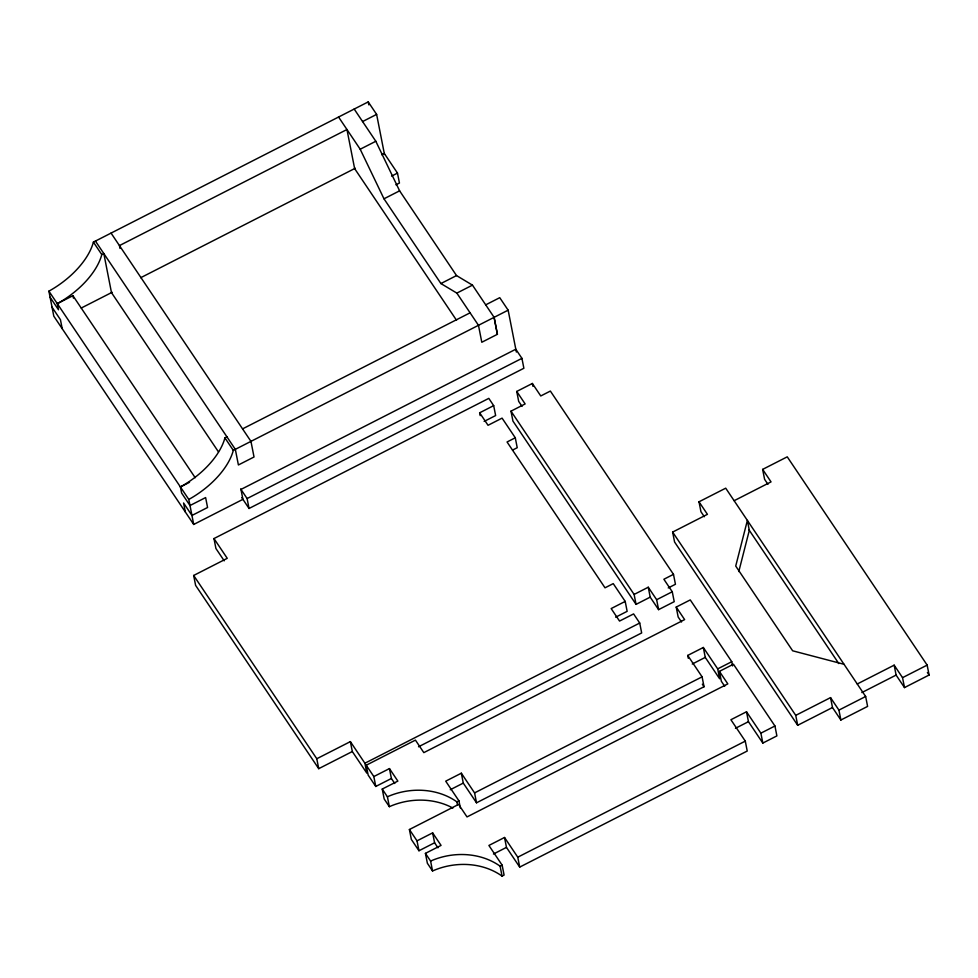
<?xml version="1.0" encoding="UTF-8"?>
<svg xmlns="http://www.w3.org/2000/svg" width="978" height="978" viewBox="0 0 978 978"><rect width="100%" height="100%" fill="white"/><g stroke="black" fill="none" stroke-linecap="round" stroke-linejoin="round"><path stroke-width="1.47" d="M738.793 571.555L749.319 530.333L747.375 520.418L735.725 566.054L792.645 650.798L844.014 664.282M241.786 497.655L249.048 508.474L523.878 368.266L521.934 358.351L515.797 349.232L240.967 489.428L242.923 499.342L193.717 524.452L53.802 316.175L48.9 291.163A63.631 34.059 -33.9 0 0 93.399 242.104L368.229 101.895L376.628 114.402L384.488 154.463M50.098 297.275L58.497 309.769L57.299 303.657A63.631 34.059 -33.9 0 0 101.798 254.598L103.827 253.559L111.48 292.618L218.473 451.885M362.557 121.565L376.628 114.402M57.299 303.657L72.922 295.686L195.184 477.704M360.197 149.231L375.821 141.272L399.611 190.832L456.53 275.576L472.472 285.136L494.098 317.337L497.399 334.305L481.799 342.263L478.474 325.307L456.848 293.107L440.907 283.547L383.987 198.803L360.197 149.231L338.547 116.993M81.247 308.046L112.177 292.263M140.698 277.715L355.307 168.228M381.738 154.756L384.293 153.448L397.484 173.094L399.44 183.02L395.907 184.818M391.616 176.101L397.484 173.094M383.987 198.803L399.611 190.832M440.907 283.547L456.53 275.576M456.848 293.107L472.472 285.136M185.319 511.959L183.558 502.973L191.945 515.467L207.568 507.496L205.624 497.57L190.001 505.54L181.615 493.046L180.417 486.946A63.631 34.059 -33.9 0 0 224.916 437.875L226.945 436.848M242.568 428.877L470.088 312.813M485.687 304.855L499.746 297.679L508.144 310.173L516.36 352.056M193.717 524.452L188.803 499.44A63.631 34.059 -33.9 0 0 233.314 450.369L508.144 310.173M180.417 486.946L189.524 482.288M249.048 508.474L247.104 498.548L521.934 358.351M224.219 560.834L215.918 548.487L213.974 538.56L488.804 398.364L493.682 405.638L495.638 415.552L484.147 421.42M522.044 406.371L518.682 401.371L516.739 391.444L532.362 383.474L540.761 395.968L550.369 391.066L673.487 574.355L675.443 584.269L668.231 587.949M480.198 415.638L479.648 412.802L493.682 405.638M636.055 604.367L634.111 594.441L648.255 587.228L650.199 597.142L636.055 604.367L512.937 421.078L510.993 411.163L525.137 403.938L516.739 391.444M318.73 768.671L316.786 758.745L350.368 741.617L352.312 751.532L318.73 768.671L195.612 585.382L193.668 575.467L227.251 558.328L213.974 538.56M479.648 412.802L488.046 425.296L502.081 418.132L515.284 437.777L507.056 441.983L605.015 587.815L613.243 583.621L625.199 601.409L627.142 611.336L615.663 617.191M512.521 450.1L517.228 447.704L515.284 437.777M704.319 516.726L700.945 511.714L699.001 501.8L725.713 488.181L865.652 696.483L867.596 706.409L840.872 720.016L832.486 707.522L830.542 697.62L795.75 715.37L797.693 725.285L832.486 707.522M767.95 484.306L764.588 479.306L762.644 469.391L787.253 456.836L927.156 665.113L929.1 675.028L904.503 687.583L896.105 675.089L894.161 665.162L857.254 683.989M797.693 725.285L674.575 542.008L672.632 532.081L707.424 514.33L699.001 501.8M734.136 500.712L771.043 481.885L762.644 469.391M673.487 574.355L663.879 579.257L672.265 591.751L674.221 601.666L658.597 609.636L650.199 597.142M625.199 601.409L611.164 608.573L619.551 621.067L633.597 613.915L639.722 623.035L641.666 632.949L418.535 746.776M658.597 609.636L656.654 599.722L672.265 591.751M352.312 751.532L366.836 773.158L364.892 763.231L639.722 623.035M375.772 786.459L373.828 776.556L389.452 768.586L391.396 778.488L375.772 786.459L368.168 775.126L366.224 765.224L415.43 740.114L423.829 752.632L684.624 619.6L676.214 607.081L690.26 599.917L731.764 661.703L732.595 665.945M452.875 808.048A63.631 52.445 -11.1 0 0 389.354 806.679L384.183 798.977L382.239 789.063L397.863 781.104L389.452 768.586M688.28 658.267L687.717 655.431L703.316 647.485L717.693 668.879L719.637 678.781L705.26 657.387L703.316 647.485M687.717 655.431L702.094 676.837L704.038 686.739L476.518 802.804L474.574 792.901L461.335 773.195L445.711 781.165L458.951 800.872L460.345 807.938M692.265 664.013L705.26 657.387M450.259 789.735L463.279 783.097L461.335 773.195M382.239 789.063L387.41 796.777A63.631 52.445 -11.1 0 1 456.934 801.899L458.951 800.872M474.574 792.901L702.094 676.837M717.693 668.879L731.764 661.703M418.963 850.75L411.347 839.417L409.403 829.515L458.609 804.405L467.019 816.923L727.815 683.891L719.405 671.373L733.439 664.209L774.943 725.994L776.887 735.896L762.828 743.072L748.451 721.678L746.507 711.776L730.908 719.735L745.285 741.128L747.229 751.031L519.709 867.095L506.47 847.388L504.526 837.486L488.902 845.457L502.142 865.163L504.086 875.065L502.056 876.105A63.631 52.445 -11.1 0 0 432.545 870.97L427.374 863.268L425.43 853.366L441.054 845.395L432.643 832.877L417.019 840.848L418.963 850.75L434.587 842.779L432.643 832.877M735.456 728.304L748.451 721.678M493.45 854.026L506.47 847.388M425.43 853.366L430.601 861.068A63.631 52.445 -11.1 0 1 500.113 866.19L502.142 865.163M519.709 867.095L517.765 857.193L745.285 741.128M762.828 743.072L760.884 733.17L774.943 725.994M861.838 692.571L896.105 675.089M840.872 720.016L838.928 710.114L865.652 696.483M904.503 687.583L902.547 677.656L927.156 665.113M927.401 672.509L929.1 675.028M894.161 665.162L902.547 677.656M748.818 529.587L838.818 663.573M830.542 697.62L838.928 710.114M672.632 532.081L795.75 715.37M354.17 109.023L375.821 141.272M746.507 711.776L760.884 733.17M681.519 621.996L678.157 616.984L676.214 607.081M724.71 686.287L721.348 681.275L719.405 671.373M648.255 587.228L656.654 599.722M702.351 684.221L704.038 686.739M456.518 320.258L354.623 168.583L346.958 129.524L119.45 245.588L120.001 248.436M510.993 411.163L634.111 594.441M111.052 233.094L250.955 441.371L254.023 456.995L238.4 464.966L235.331 449.342L95.428 241.065M504.526 837.486L517.765 857.193M463.279 783.097L476.518 802.804M93.399 242.104L101.798 254.598M224.916 437.875L233.314 450.369M240.649 488.939L247.104 498.548M391.396 778.488L394.757 783.488M434.587 842.779L437.948 847.792M48.9 291.163L188.803 499.44M350.368 741.617L364.892 763.231M366.224 765.224L373.828 776.556M409.403 829.515L417.019 840.848M52.042 307.19L60.44 319.684L62.201 328.669M193.668 575.467L316.786 758.745M532.362 383.474L532.924 386.31M368.229 101.895L368.816 104.866M500.113 866.19L502.056 876.105M456.934 801.899L457.484 804.735M430.601 861.068L432.545 870.97M387.41 796.777L389.354 806.679M72.922 295.686L73.399 298.131M494.098 317.337L497.399 334.305"/></g></svg>
